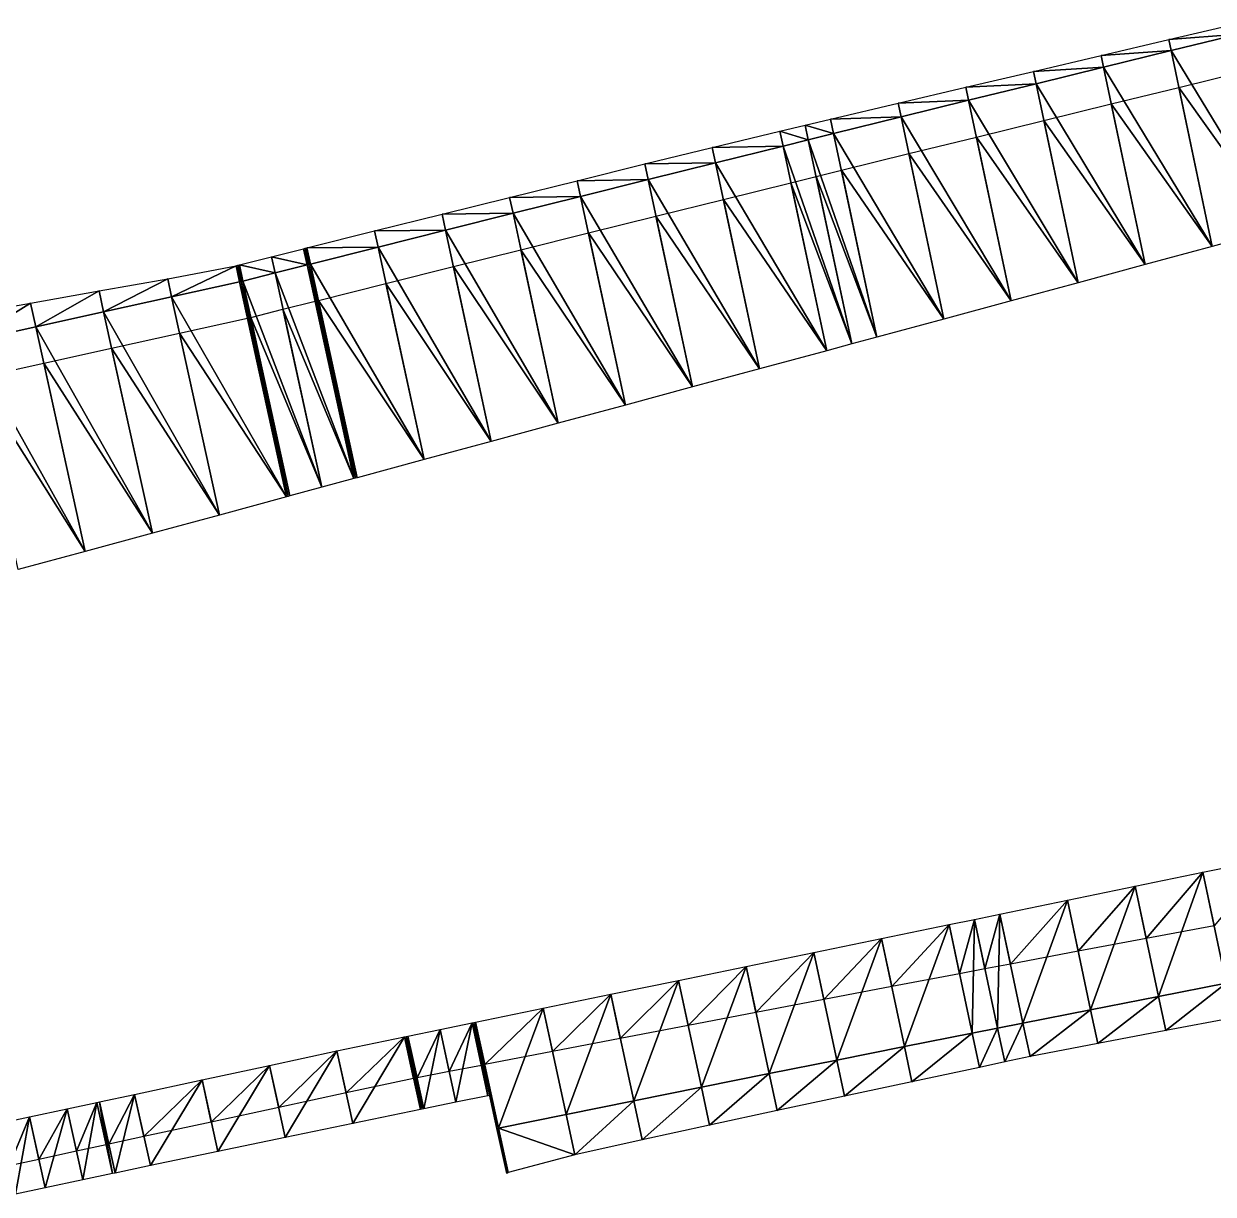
# Model space of a CAD drawing. Header units: metres. Extents: x 1882598 to 1885460, y 3171405 to 3171756.
# Drawn here: x 1883129.72 to 1883146.89, y 3171596.66 to 3171613.55 of the extents above; entities that cross this region are included whole.
import ezdxf

# ---------------------------------------------------------------- set-up
doc = ezdxf.new("R2010")
doc.units = ezdxf.units.M
doc.header["$MEASUREMENT"] = 0
doc.layers.add('Triangles surfaces projet', color=7, linetype='Continuous', true_color=0x848484)

msp = doc.modelspace()

# ---------------------------------------------------------------- linework, layer by layer
at = {"layer": 'Triangles surfaces projet'}
for points in [[(1883146.246, 3171613.322, 151.231), (1883147.222, 3171613.551, 151.224), (1883147.254, 3171613.402, 151.325), (1883146.246, 3171613.322, 151.231)], [(1883146.28, 3171613.164, 151.339), (1883145.27, 3171613.094, 151.238), (1883146.246, 3171613.322, 151.231), (1883146.28, 3171613.164, 151.339)], [(1883147.254, 3171613.402, 151.325), (1883146.28, 3171613.164, 151.339), (1883146.246, 3171613.322, 151.231), (1883147.254, 3171613.402, 151.325)], [(1883147.254, 3171613.402, 151.325), (1883147.843, 3171610.599, 151.389), (1883146.28, 3171613.164, 151.339), (1883147.254, 3171613.402, 151.325)], [(1883146.28, 3171613.164, 151.339), (1883145.306, 3171612.925, 151.353), (1883145.27, 3171613.094, 151.238), (1883146.28, 3171613.164, 151.339)], [(1883146.28, 3171613.164, 151.339), (1883146.875, 3171610.337, 151.402), (1883145.306, 3171612.925, 151.353), (1883146.28, 3171613.164, 151.339)], [(1883146.875, 3171610.337, 151.402), (1883146.28, 3171613.164, 151.339), (1883147.843, 3171610.599, 151.389), (1883146.875, 3171610.337, 151.402)], [(1883145.306, 3171612.925, 151.353), (1883144.294, 3171612.864, 151.246), (1883145.27, 3171613.094, 151.238), (1883145.306, 3171612.925, 151.353)], [(1883143.318, 3171612.634, 151.253), (1883144.294, 3171612.864, 151.246), (1883144.332, 3171612.686, 151.367), (1883143.318, 3171612.634, 151.253)], [(1883144.294, 3171612.864, 151.246), (1883145.306, 3171612.925, 151.353), (1883144.332, 3171612.686, 151.367), (1883144.294, 3171612.864, 151.246)], [(1883144.332, 3171612.686, 151.367), (1883145.306, 3171612.925, 151.353), (1883145.907, 3171610.075, 151.415), (1883144.332, 3171612.686, 151.367)], [(1883145.907, 3171610.075, 151.415), (1883145.306, 3171612.925, 151.353), (1883146.875, 3171610.337, 151.402), (1883145.907, 3171610.075, 151.415)], [(1883147.365, 3171612.87, 151.688), (1883147.843, 3171610.599, 151.739), (1883146.392, 3171612.632, 151.701), (1883147.365, 3171612.87, 151.688)], [(1883143.318, 3171612.634, 151.253), (1883143.358, 3171612.446, 151.381), (1883142.342, 3171612.404, 151.26), (1883143.318, 3171612.634, 151.253)], [(1883143.318, 3171612.634, 151.253), (1883144.332, 3171612.686, 151.367), (1883143.358, 3171612.446, 151.381), (1883143.318, 3171612.634, 151.253)], [(1883144.332, 3171612.686, 151.367), (1883144.939, 3171609.813, 151.428), (1883143.358, 3171612.446, 151.381), (1883144.332, 3171612.686, 151.367)], [(1883144.939, 3171609.813, 151.428), (1883144.332, 3171612.686, 151.367), (1883145.907, 3171610.075, 151.415), (1883144.939, 3171609.813, 151.428)], [(1883146.392, 3171612.632, 151.701), (1883146.875, 3171610.337, 151.752), (1883145.418, 3171612.394, 151.715), (1883146.392, 3171612.632, 151.701)], [(1883146.392, 3171612.632, 151.701), (1883147.843, 3171610.599, 151.739), (1883146.875, 3171610.337, 151.752), (1883146.392, 3171612.632, 151.701)], [(1883142.383, 3171612.206, 151.395), (1883142.342, 3171612.404, 151.26), (1883143.358, 3171612.446, 151.381), (1883142.383, 3171612.206, 151.395)], [(1883143.358, 3171612.446, 151.381), (1883143.971, 3171609.551, 151.441), (1883142.383, 3171612.206, 151.395), (1883143.358, 3171612.446, 151.381)], [(1883143.358, 3171612.446, 151.381), (1883144.939, 3171609.813, 151.428), (1883143.971, 3171609.551, 151.441), (1883143.358, 3171612.446, 151.381)], [(1883142.342, 3171612.404, 151.26), (1883142.383, 3171612.206, 151.395), (1883141.365, 3171612.173, 151.268), (1883142.342, 3171612.404, 151.26)], [(1883145.418, 3171612.394, 151.715), (1883145.907, 3171610.075, 151.765), (1883144.444, 3171612.156, 151.729), (1883145.418, 3171612.394, 151.715)], [(1883145.418, 3171612.394, 151.715), (1883146.875, 3171610.337, 151.752), (1883145.907, 3171610.075, 151.765), (1883145.418, 3171612.394, 151.715)], [(1883141.045, 3171611.876, 151.414), (1883140.635, 3171611.999, 151.273), (1883141, 3171612.086, 151.271), (1883141.045, 3171611.876, 151.414)], [(1883141.365, 3171612.173, 151.268), (1883141.409, 3171611.966, 151.409), (1883141, 3171612.086, 151.271), (1883141.365, 3171612.173, 151.268)], [(1883141, 3171612.086, 151.271), (1883141.409, 3171611.966, 151.409), (1883141.045, 3171611.876, 151.414), (1883141, 3171612.086, 151.271)], [(1883141.409, 3171611.966, 151.409), (1883141.365, 3171612.173, 151.268), (1883142.383, 3171612.206, 151.395), (1883141.409, 3171611.966, 151.409)], [(1883141.409, 3171611.966, 151.409), (1883142.383, 3171612.206, 151.395), (1883143.003, 3171609.289, 151.454), (1883141.409, 3171611.966, 151.409)], [(1883143.003, 3171609.289, 151.454), (1883142.383, 3171612.206, 151.395), (1883143.971, 3171609.551, 151.441), (1883143.003, 3171609.289, 151.454)], [(1883144.444, 3171612.156, 151.729), (1883144.939, 3171609.813, 151.778), (1883143.47, 3171611.916, 151.742), (1883144.444, 3171612.156, 151.729)], [(1883144.444, 3171612.156, 151.729), (1883145.907, 3171610.075, 151.765), (1883144.939, 3171609.813, 151.778), (1883144.444, 3171612.156, 151.729)], [(1883139.658, 3171611.767, 151.281), (1883140.635, 3171611.999, 151.273), (1883140.68, 3171611.785, 151.419), (1883139.658, 3171611.767, 151.281)], [(1883140.635, 3171611.999, 151.273), (1883141.045, 3171611.876, 151.414), (1883140.68, 3171611.785, 151.419), (1883140.635, 3171611.999, 151.273)], [(1883141.045, 3171611.876, 151.414), (1883141.409, 3171611.966, 151.409), (1883142.035, 3171609.027, 151.467), (1883141.045, 3171611.876, 151.414)], [(1883143.003, 3171609.289, 151.454), (1883142.035, 3171609.027, 151.467), (1883141.409, 3171611.966, 151.409), (1883143.003, 3171609.289, 151.454)], [(1883143.47, 3171611.916, 151.742), (1883143.971, 3171609.551, 151.791), (1883142.496, 3171611.677, 151.756), (1883143.47, 3171611.916, 151.742)], [(1883143.47, 3171611.916, 151.742), (1883144.939, 3171609.813, 151.778), (1883143.971, 3171609.551, 151.791), (1883143.47, 3171611.916, 151.742)], [(1883139.658, 3171611.767, 151.281), (1883139.706, 3171611.544, 151.433), (1883138.683, 3171611.527, 151.293), (1883139.658, 3171611.767, 151.281)], [(1883139.658, 3171611.767, 151.281), (1883140.68, 3171611.785, 151.419), (1883139.706, 3171611.544, 151.433), (1883139.658, 3171611.767, 151.281)], [(1883141.31, 3171608.831, 151.476), (1883139.706, 3171611.544, 151.433), (1883140.68, 3171611.785, 151.419), (1883141.31, 3171608.831, 151.476)], [(1883141.672, 3171608.929, 151.472), (1883140.68, 3171611.785, 151.419), (1883141.045, 3171611.876, 151.414), (1883141.672, 3171608.929, 151.472)], [(1883141.31, 3171608.831, 151.476), (1883140.68, 3171611.785, 151.419), (1883141.672, 3171608.929, 151.472), (1883141.31, 3171608.831, 151.476)], [(1883142.035, 3171609.027, 151.467), (1883141.672, 3171608.929, 151.472), (1883141.045, 3171611.876, 151.414), (1883142.035, 3171609.027, 151.467)], [(1883142.496, 3171611.677, 151.756), (1883143.003, 3171609.289, 151.804), (1883141.522, 3171611.437, 151.769), (1883142.496, 3171611.677, 151.756)], [(1883142.496, 3171611.677, 151.756), (1883143.971, 3171609.551, 151.791), (1883143.003, 3171609.289, 151.804), (1883142.496, 3171611.677, 151.756)], [(1883138.683, 3171611.527, 151.293), (1883138.732, 3171611.302, 151.447), (1883137.708, 3171611.286, 151.306), (1883138.683, 3171611.527, 151.293)], [(1883138.732, 3171611.302, 151.447), (1883138.683, 3171611.527, 151.293), (1883139.706, 3171611.544, 151.433), (1883138.732, 3171611.302, 151.447)], [(1883138.732, 3171611.302, 151.447), (1883139.706, 3171611.544, 151.433), (1883140.342, 3171608.57, 151.489), (1883138.732, 3171611.302, 151.447)], [(1883140.342, 3171608.57, 151.489), (1883139.706, 3171611.544, 151.433), (1883141.31, 3171608.831, 151.476), (1883140.342, 3171608.57, 151.489)], [(1883141.522, 3171611.437, 151.769), (1883142.035, 3171609.027, 151.817), (1883141.157, 3171611.347, 151.774), (1883141.522, 3171611.437, 151.769)], [(1883141.522, 3171611.437, 151.769), (1883143.003, 3171609.289, 151.804), (1883142.035, 3171609.027, 151.817), (1883141.522, 3171611.437, 151.769)], [(1883137.708, 3171611.286, 151.306), (1883137.757, 3171611.06, 151.46), (1883136.733, 3171611.045, 151.318), (1883137.708, 3171611.286, 151.306)], [(1883137.757, 3171611.06, 151.46), (1883137.708, 3171611.286, 151.306), (1883138.732, 3171611.302, 151.447), (1883137.757, 3171611.06, 151.46)], [(1883138.732, 3171611.302, 151.447), (1883139.373, 3171608.308, 151.501), (1883137.757, 3171611.06, 151.46), (1883138.732, 3171611.302, 151.447)], [(1883139.373, 3171608.308, 151.501), (1883138.732, 3171611.302, 151.447), (1883140.342, 3171608.57, 151.489), (1883139.373, 3171608.308, 151.501)], [(1883140.793, 3171611.257, 151.779), (1883141.31, 3171608.831, 151.826), (1883139.819, 3171611.016, 151.793), (1883140.793, 3171611.257, 151.779)], [(1883141.157, 3171611.347, 151.774), (1883141.672, 3171608.929, 151.822), (1883140.793, 3171611.257, 151.779), (1883141.157, 3171611.347, 151.774)], [(1883140.793, 3171611.257, 151.779), (1883141.672, 3171608.929, 151.822), (1883141.31, 3171608.831, 151.826), (1883140.793, 3171611.257, 151.779)], [(1883141.157, 3171611.347, 151.774), (1883142.035, 3171609.027, 151.817), (1883141.672, 3171608.929, 151.822), (1883141.157, 3171611.347, 151.774)], [(1883136.733, 3171611.045, 151.318), (1883136.783, 3171610.816, 151.474), (1883135.759, 3171610.803, 151.331), (1883136.733, 3171611.045, 151.318)], [(1883136.783, 3171610.816, 151.474), (1883136.733, 3171611.045, 151.318), (1883137.757, 3171611.06, 151.46), (1883136.783, 3171610.816, 151.474)], [(1883137.757, 3171611.06, 151.46), (1883138.405, 3171608.046, 151.514), (1883136.783, 3171610.816, 151.474), (1883137.757, 3171611.06, 151.46)], [(1883138.405, 3171608.046, 151.514), (1883137.757, 3171611.06, 151.46), (1883139.373, 3171608.308, 151.501), (1883138.405, 3171608.046, 151.514)], [(1883139.819, 3171611.016, 151.793), (1883140.342, 3171608.57, 151.839), (1883138.845, 3171610.775, 151.806), (1883139.819, 3171611.016, 151.793)], [(1883139.819, 3171611.016, 151.793), (1883141.31, 3171608.831, 151.826), (1883140.342, 3171608.57, 151.839), (1883139.819, 3171611.016, 151.793)], [(1883135.759, 3171610.803, 151.331), (1883135.808, 3171610.573, 151.488), (1883134.784, 3171610.56, 151.343), (1883135.759, 3171610.803, 151.331)], [(1883135.808, 3171610.573, 151.488), (1883135.759, 3171610.803, 151.331), (1883136.783, 3171610.816, 151.474), (1883135.808, 3171610.573, 151.488)], [(1883136.783, 3171610.816, 151.474), (1883137.436, 3171607.784, 151.526), (1883135.808, 3171610.573, 151.488), (1883136.783, 3171610.816, 151.474)], [(1883136.783, 3171610.816, 151.474), (1883138.405, 3171608.046, 151.514), (1883137.436, 3171607.784, 151.526), (1883136.783, 3171610.816, 151.474)], [(1883138.845, 3171610.775, 151.806), (1883139.373, 3171608.308, 151.851), (1883137.87, 3171610.533, 151.82), (1883138.845, 3171610.775, 151.806)], [(1883138.845, 3171610.775, 151.806), (1883140.342, 3171608.57, 151.839), (1883139.373, 3171608.308, 151.851), (1883138.845, 3171610.775, 151.806)], [(1883133.809, 3171610.316, 151.356), (1883134.784, 3171610.56, 151.343), (1883134.834, 3171610.328, 151.501), (1883133.809, 3171610.316, 151.356)], [(1883134.784, 3171610.56, 151.343), (1883135.808, 3171610.573, 151.488), (1883134.834, 3171610.328, 151.501), (1883134.784, 3171610.56, 151.343)], [(1883135.808, 3171610.573, 151.488), (1883136.468, 3171607.522, 151.539), (1883134.834, 3171610.328, 151.501), (1883135.808, 3171610.573, 151.488)], [(1883137.436, 3171607.784, 151.526), (1883136.468, 3171607.522, 151.539), (1883135.808, 3171610.573, 151.488), (1883137.436, 3171607.784, 151.526)], [(1883137.87, 3171610.533, 151.82), (1883138.405, 3171608.046, 151.864), (1883136.896, 3171610.29, 151.833), (1883137.87, 3171610.533, 151.82)], [(1883137.87, 3171610.533, 151.82), (1883139.373, 3171608.308, 151.851), (1883138.405, 3171608.046, 151.864), (1883137.87, 3171610.533, 151.82)], [(1883133.348, 3171609.954, 151.522), (1883132.834, 3171610.071, 151.369), (1883133.297, 3171610.188, 151.363), (1883133.348, 3171609.954, 151.522)], [(1883133.297, 3171610.188, 151.363), (1883133.76, 3171610.304, 151.357), (1883133.811, 3171610.071, 151.516), (1883133.297, 3171610.188, 151.363)], [(1883133.348, 3171609.954, 151.522), (1883133.297, 3171610.188, 151.363), (1883133.811, 3171610.071, 151.516), (1883133.348, 3171609.954, 151.522)], [(1883133.76, 3171610.304, 151.357), (1883133.785, 3171610.31, 151.356), (1883133.835, 3171610.077, 151.515), (1883133.76, 3171610.304, 151.357)], [(1883133.835, 3171610.077, 151.515), (1883133.811, 3171610.071, 151.516), (1883133.76, 3171610.304, 151.357), (1883133.835, 3171610.077, 151.515)], [(1883133.86, 3171610.083, 151.515), (1883133.785, 3171610.31, 151.356), (1883133.809, 3171610.316, 151.356), (1883133.86, 3171610.083, 151.515)], [(1883133.86, 3171610.083, 151.515), (1883133.835, 3171610.077, 151.515), (1883133.785, 3171610.31, 151.356), (1883133.86, 3171610.083, 151.515)], [(1883133.86, 3171610.083, 151.515), (1883133.809, 3171610.316, 151.356), (1883134.834, 3171610.328, 151.501), (1883133.86, 3171610.083, 151.515)], [(1883135.499, 3171607.26, 151.551), (1883133.86, 3171610.083, 151.515), (1883134.834, 3171610.328, 151.501), (1883135.499, 3171607.26, 151.551)], [(1883136.468, 3171607.522, 151.539), (1883135.499, 3171607.26, 151.551), (1883134.834, 3171610.328, 151.501), (1883136.468, 3171607.522, 151.539)], [(1883136.896, 3171610.29, 151.833), (1883137.436, 3171607.784, 151.876), (1883135.922, 3171610.047, 151.846), (1883136.896, 3171610.29, 151.833)], [(1883136.896, 3171610.29, 151.833), (1883138.405, 3171608.046, 151.864), (1883137.436, 3171607.784, 151.876), (1883136.896, 3171610.29, 151.833)], [(1883131.855, 3171609.61, 151.542), (1883131.799, 3171609.868, 151.366), (1883132.785, 3171610.059, 151.369), (1883131.855, 3171609.61, 151.542)], [(1883131.855, 3171609.61, 151.542), (1883132.785, 3171610.059, 151.369), (1883132.836, 3171609.825, 151.529), (1883131.855, 3171609.61, 151.542)], [(1883132.861, 3171609.831, 151.529), (1883132.785, 3171610.059, 151.369), (1883132.81, 3171610.065, 151.369), (1883132.861, 3171609.831, 151.529)], [(1883132.836, 3171609.825, 151.529), (1883132.785, 3171610.059, 151.369), (1883132.861, 3171609.831, 151.529), (1883132.836, 3171609.825, 151.529)], [(1883132.81, 3171610.065, 151.369), (1883132.834, 3171610.071, 151.369), (1883132.885, 3171609.837, 151.528), (1883132.81, 3171610.065, 151.369)], [(1883132.861, 3171609.831, 151.529), (1883132.81, 3171610.065, 151.369), (1883132.885, 3171609.837, 151.528), (1883132.861, 3171609.831, 151.529)], [(1883132.834, 3171610.071, 151.369), (1883133.348, 3171609.954, 151.522), (1883132.885, 3171609.837, 151.528), (1883132.834, 3171610.071, 151.369)], [(1883133.811, 3171610.071, 151.516), (1883134.483, 3171606.985, 151.564), (1883133.348, 3171609.954, 151.522), (1883133.811, 3171610.071, 151.516)], [(1883133.811, 3171610.071, 151.516), (1883133.835, 3171610.077, 151.515), (1883134.507, 3171606.991, 151.564), (1883133.811, 3171610.071, 151.516)], [(1883134.507, 3171606.991, 151.564), (1883134.483, 3171606.985, 151.564), (1883133.811, 3171610.071, 151.516), (1883134.507, 3171606.991, 151.564)], [(1883133.86, 3171610.083, 151.515), (1883134.531, 3171606.998, 151.563), (1883133.835, 3171610.077, 151.515), (1883133.86, 3171610.083, 151.515)], [(1883134.531, 3171606.998, 151.563), (1883134.507, 3171606.991, 151.564), (1883133.835, 3171610.077, 151.515), (1883134.531, 3171606.998, 151.563)], [(1883133.86, 3171610.083, 151.515), (1883135.499, 3171607.26, 151.551), (1883134.531, 3171606.998, 151.563), (1883133.86, 3171610.083, 151.515)], [(1883135.922, 3171610.047, 151.846), (1883136.468, 3171607.522, 151.889), (1883134.948, 3171609.803, 151.86), (1883135.922, 3171610.047, 151.846)], [(1883135.922, 3171610.047, 151.846), (1883137.436, 3171607.784, 151.876), (1883136.468, 3171607.522, 151.889), (1883135.922, 3171610.047, 151.846)], [(1883130.874, 3171609.393, 151.555), (1883130.808, 3171609.694, 151.35), (1883131.799, 3171609.868, 151.366), (1883130.874, 3171609.393, 151.555)], [(1883131.799, 3171609.868, 151.366), (1883131.855, 3171609.61, 151.542), (1883130.874, 3171609.393, 151.555), (1883131.799, 3171609.868, 151.366)], [(1883133.348, 3171609.954, 151.522), (1883134.022, 3171606.86, 151.57), (1883132.885, 3171609.837, 151.528), (1883133.348, 3171609.954, 151.522)], [(1883133.348, 3171609.954, 151.522), (1883134.483, 3171606.985, 151.564), (1883134.022, 3171606.86, 151.57), (1883133.348, 3171609.954, 151.522)], [(1883130.808, 3171609.694, 151.35), (1883129.893, 3171609.176, 151.568), (1883129.817, 3171609.519, 151.334), (1883130.808, 3171609.694, 151.35)], [(1883129.893, 3171609.176, 151.568), (1883130.808, 3171609.694, 151.35), (1883130.874, 3171609.393, 151.555), (1883129.893, 3171609.176, 151.568)], [(1883133.514, 3171606.723, 151.576), (1883131.855, 3171609.61, 151.542), (1883132.836, 3171609.825, 151.529), (1883133.514, 3171606.723, 151.576)], [(1883132.861, 3171609.831, 151.529), (1883133.538, 3171606.729, 151.576), (1883132.836, 3171609.825, 151.529), (1883132.861, 3171609.831, 151.529)], [(1883132.836, 3171609.825, 151.529), (1883133.538, 3171606.729, 151.576), (1883133.514, 3171606.723, 151.576), (1883132.836, 3171609.825, 151.529)], [(1883132.861, 3171609.831, 151.529), (1883132.885, 3171609.837, 151.528), (1883133.562, 3171606.736, 151.575), (1883132.861, 3171609.831, 151.529)], [(1883132.861, 3171609.831, 151.529), (1883133.562, 3171606.736, 151.575), (1883133.538, 3171606.729, 151.576), (1883132.861, 3171609.831, 151.529)], [(1883134.022, 3171606.86, 151.57), (1883133.562, 3171606.736, 151.575), (1883132.885, 3171609.837, 151.528), (1883134.022, 3171606.86, 151.57)], [(1883134.948, 3171609.803, 151.86), (1883135.499, 3171607.26, 151.901), (1883133.974, 3171609.558, 151.873), (1883134.948, 3171609.803, 151.86)], [(1883134.948, 3171609.803, 151.86), (1883136.468, 3171607.522, 151.889), (1883135.499, 3171607.26, 151.901), (1883134.948, 3171609.803, 151.86)], [(1883128.826, 3171609.344, 151.317), (1883129.817, 3171609.519, 151.334), (1883128.912, 3171608.958, 151.581), (1883128.826, 3171609.344, 151.317)], [(1883128.912, 3171608.958, 151.581), (1883129.817, 3171609.519, 151.334), (1883129.893, 3171609.176, 151.568), (1883128.912, 3171608.958, 151.581)], [(1883130.874, 3171609.393, 151.555), (1883131.855, 3171609.61, 151.542), (1883132.546, 3171606.46, 151.588), (1883130.874, 3171609.393, 151.555)], [(1883133.514, 3171606.723, 151.576), (1883132.546, 3171606.46, 151.588), (1883131.855, 3171609.61, 151.542), (1883133.514, 3171606.723, 151.576)], [(1883133.925, 3171609.546, 151.874), (1883134.483, 3171606.985, 151.914), (1883133.462, 3171609.43, 151.88), (1883133.925, 3171609.546, 151.874)], [(1883133.949, 3171609.552, 151.873), (1883134.507, 3171606.991, 151.914), (1883133.925, 3171609.546, 151.874), (1883133.949, 3171609.552, 151.873)], [(1883133.925, 3171609.546, 151.874), (1883134.507, 3171606.991, 151.914), (1883134.483, 3171606.985, 151.914), (1883133.925, 3171609.546, 151.874)], [(1883133.974, 3171609.558, 151.873), (1883134.531, 3171606.998, 151.913), (1883133.949, 3171609.552, 151.873), (1883133.974, 3171609.558, 151.873)], [(1883134.507, 3171606.991, 151.914), (1883133.949, 3171609.552, 151.873), (1883134.531, 3171606.998, 151.913), (1883134.507, 3171606.991, 151.914)], [(1883133.974, 3171609.558, 151.873), (1883135.499, 3171607.26, 151.901), (1883134.531, 3171606.998, 151.913), (1883133.974, 3171609.558, 151.873)], [(1883131.577, 3171606.198, 151.6), (1883129.893, 3171609.176, 151.568), (1883130.874, 3171609.393, 151.555), (1883131.577, 3171606.198, 151.6)], [(1883131.577, 3171606.198, 151.6), (1883130.874, 3171609.393, 151.555), (1883132.546, 3171606.46, 151.588), (1883131.577, 3171606.198, 151.6)], [(1883133.462, 3171609.43, 151.88), (1883134.022, 3171606.86, 151.92), (1883133, 3171609.313, 151.886), (1883133.462, 3171609.43, 151.88)], [(1883133.462, 3171609.43, 151.88), (1883134.483, 3171606.985, 151.914), (1883134.022, 3171606.86, 151.92), (1883133.462, 3171609.43, 151.88)], [(1883128.912, 3171608.958, 151.581), (1883129.893, 3171609.176, 151.568), (1883130.609, 3171605.935, 151.612), (1883128.912, 3171608.958, 151.581)], [(1883129.893, 3171609.176, 151.568), (1883131.577, 3171606.198, 151.6), (1883130.609, 3171605.935, 151.612), (1883129.893, 3171609.176, 151.568)], [(1883132.951, 3171609.301, 151.887), (1883133.514, 3171606.723, 151.926), (1883131.97, 3171609.085, 151.9), (1883132.951, 3171609.301, 151.887)], [(1883132.975, 3171609.307, 151.887), (1883133.538, 3171606.729, 151.926), (1883132.951, 3171609.301, 151.887), (1883132.975, 3171609.307, 151.887)], [(1883132.951, 3171609.301, 151.887), (1883133.538, 3171606.729, 151.926), (1883133.514, 3171606.723, 151.926), (1883132.951, 3171609.301, 151.887)], [(1883133, 3171609.313, 151.886), (1883133.562, 3171606.736, 151.925), (1883132.975, 3171609.307, 151.887), (1883133, 3171609.313, 151.886)], [(1883133.538, 3171606.729, 151.926), (1883132.975, 3171609.307, 151.887), (1883133.562, 3171606.736, 151.925), (1883133.538, 3171606.729, 151.926)], [(1883133, 3171609.313, 151.886), (1883134.022, 3171606.86, 151.92), (1883133.562, 3171606.736, 151.925), (1883133, 3171609.313, 151.886)], [(1883131.97, 3171609.085, 151.9), (1883132.546, 3171606.46, 151.938), (1883130.989, 3171608.87, 151.913), (1883131.97, 3171609.085, 151.9)], [(1883131.97, 3171609.085, 151.9), (1883133.514, 3171606.723, 151.926), (1883132.546, 3171606.46, 151.938), (1883131.97, 3171609.085, 151.9)], [(1883130.609, 3171605.935, 151.612), (1883129.64, 3171605.672, 151.624), (1883128.912, 3171608.958, 151.581), (1883130.609, 3171605.935, 151.612)], [(1883130.989, 3171608.87, 151.913), (1883131.577, 3171606.198, 151.95), (1883130.009, 3171608.653, 151.925), (1883130.989, 3171608.87, 151.913)], [(1883130.989, 3171608.87, 151.913), (1883132.546, 3171606.46, 151.938), (1883131.577, 3171606.198, 151.95), (1883130.989, 3171608.87, 151.913)], [(1883130.009, 3171608.653, 151.925), (1883130.609, 3171605.935, 151.962), (1883129.028, 3171608.435, 151.938), (1883130.009, 3171608.653, 151.925)], [(1883130.009, 3171608.653, 151.925), (1883131.577, 3171606.198, 151.95), (1883130.609, 3171605.935, 151.962), (1883130.009, 3171608.653, 151.925)], [(1883129.028, 3171608.435, 151.938), (1883130.609, 3171605.935, 151.962), (1883129.64, 3171605.672, 151.974), (1883129.028, 3171608.435, 151.938)], [(1883146.739, 3171601.302, 151.372), (1883147.717, 3171601.504, 151.362), (1883147.077, 3171599.703, 151.331), (1883146.739, 3171601.302, 151.372)], [(1883147.717, 3171601.504, 151.712), (1883146.902, 3171600.531, 151.702), (1883146.739, 3171601.302, 151.722), (1883147.717, 3171601.504, 151.712)], [(1883145.762, 3171601.101, 151.382), (1883146.739, 3171601.302, 151.372), (1883146.099, 3171599.511, 151.341), (1883145.762, 3171601.101, 151.382)], [(1883146.739, 3171601.302, 151.722), (1883145.922, 3171600.347, 151.713), (1883145.762, 3171601.101, 151.732), (1883146.739, 3171601.302, 151.722)], [(1883146.902, 3171600.531, 151.702), (1883145.922, 3171600.347, 151.713), (1883146.739, 3171601.302, 151.722), (1883146.902, 3171600.531, 151.702)], [(1883147.077, 3171599.703, 151.331), (1883146.099, 3171599.511, 151.341), (1883146.739, 3171601.302, 151.372), (1883147.077, 3171599.703, 151.331)], [(1883145.12, 3171599.319, 151.352), (1883144.785, 3171600.899, 151.392), (1883145.762, 3171601.101, 151.382), (1883145.12, 3171599.319, 151.352)], [(1883145.762, 3171601.101, 151.732), (1883144.941, 3171600.163, 151.723), (1883144.785, 3171600.899, 151.742), (1883145.762, 3171601.101, 151.732)], [(1883145.922, 3171600.347, 151.713), (1883144.941, 3171600.163, 151.723), (1883145.762, 3171601.101, 151.732), (1883145.922, 3171600.347, 151.713)], [(1883145.12, 3171599.319, 151.352), (1883145.762, 3171601.101, 151.382), (1883146.099, 3171599.511, 151.341), (1883145.12, 3171599.319, 151.352)], [(1883144.142, 3171599.126, 151.362), (1883143.807, 3171600.698, 151.402), (1883144.785, 3171600.899, 151.392), (1883144.142, 3171599.126, 151.362)], [(1883144.785, 3171600.899, 151.742), (1883143.961, 3171599.978, 151.734), (1883143.807, 3171600.698, 151.752), (1883144.785, 3171600.899, 151.742)], [(1883144.941, 3171600.163, 151.723), (1883143.961, 3171599.978, 151.734), (1883144.785, 3171600.899, 151.742), (1883144.941, 3171600.163, 151.723)], [(1883144.142, 3171599.126, 151.362), (1883144.785, 3171600.899, 151.392), (1883145.12, 3171599.319, 151.352), (1883144.142, 3171599.126, 151.362)], [(1883143.442, 3171600.623, 151.406), (1883143.41, 3171598.982, 151.37), (1883143.076, 3171600.548, 151.41), (1883143.442, 3171600.623, 151.406)], [(1883143.442, 3171600.623, 151.756), (1883143.227, 3171599.839, 151.742), (1883143.076, 3171600.548, 151.76), (1883143.442, 3171600.623, 151.756)], [(1883143.594, 3171599.909, 151.738), (1883143.227, 3171599.839, 151.742), (1883143.442, 3171600.623, 151.756), (1883143.594, 3171599.909, 151.738)], [(1883143.776, 3171599.054, 151.366), (1883143.41, 3171598.982, 151.37), (1883143.442, 3171600.623, 151.406), (1883143.776, 3171599.054, 151.366)], [(1883143.776, 3171599.054, 151.366), (1883143.442, 3171600.623, 151.406), (1883143.807, 3171600.698, 151.402), (1883143.776, 3171599.054, 151.366)], [(1883143.807, 3171600.698, 151.752), (1883143.594, 3171599.909, 151.738), (1883143.442, 3171600.623, 151.756), (1883143.807, 3171600.698, 151.752)], [(1883143.961, 3171599.978, 151.734), (1883143.594, 3171599.909, 151.738), (1883143.807, 3171600.698, 151.752), (1883143.961, 3171599.978, 151.734)], [(1883144.142, 3171599.126, 151.362), (1883143.776, 3171599.054, 151.366), (1883143.807, 3171600.698, 151.402), (1883144.142, 3171599.126, 151.362)], [(1883142.433, 3171598.788, 151.38), (1883142.1, 3171600.346, 151.42), (1883143.076, 3171600.548, 151.41), (1883142.433, 3171598.788, 151.38)], [(1883143.076, 3171600.548, 151.76), (1883142.248, 3171599.654, 151.752), (1883142.1, 3171600.346, 151.77), (1883143.076, 3171600.548, 151.76)], [(1883143.227, 3171599.839, 151.742), (1883142.248, 3171599.654, 151.752), (1883143.076, 3171600.548, 151.76), (1883143.227, 3171599.839, 151.742)], [(1883143.41, 3171598.982, 151.37), (1883142.433, 3171598.788, 151.38), (1883143.076, 3171600.548, 151.41), (1883143.41, 3171598.982, 151.37)], [(1883142.1, 3171600.346, 151.42), (1883141.455, 3171598.593, 151.39), (1883141.123, 3171600.145, 151.43), (1883142.1, 3171600.346, 151.42)], [(1883142.1, 3171600.346, 151.77), (1883141.268, 3171599.467, 151.762), (1883141.123, 3171600.145, 151.78), (1883142.1, 3171600.346, 151.77)], [(1883142.248, 3171599.654, 151.752), (1883141.268, 3171599.467, 151.762), (1883142.1, 3171600.346, 151.77), (1883142.248, 3171599.654, 151.752)], [(1883142.433, 3171598.788, 151.38), (1883141.455, 3171598.593, 151.39), (1883142.1, 3171600.346, 151.42), (1883142.433, 3171598.788, 151.38)], [(1883140.146, 3171599.944, 151.44), (1883141.123, 3171600.145, 151.43), (1883140.479, 3171598.398, 151.4), (1883140.146, 3171599.944, 151.44)], [(1883141.123, 3171600.145, 151.78), (1883140.289, 3171599.28, 151.773), (1883140.146, 3171599.944, 151.79), (1883141.123, 3171600.145, 151.78)], [(1883141.268, 3171599.467, 151.762), (1883140.289, 3171599.28, 151.773), (1883141.123, 3171600.145, 151.78), (1883141.268, 3171599.467, 151.762)], [(1883140.479, 3171598.398, 151.4), (1883141.123, 3171600.145, 151.43), (1883141.455, 3171598.593, 151.39), (1883140.479, 3171598.398, 151.4)], [(1883139.17, 3171599.743, 151.45), (1883140.146, 3171599.944, 151.44), (1883139.502, 3171598.202, 151.41), (1883139.17, 3171599.743, 151.45)], [(1883140.146, 3171599.944, 151.79), (1883139.31, 3171599.093, 151.783), (1883139.17, 3171599.743, 151.8), (1883140.146, 3171599.944, 151.79)], [(1883140.289, 3171599.28, 151.773), (1883139.31, 3171599.093, 151.783), (1883140.146, 3171599.944, 151.79), (1883140.289, 3171599.28, 151.773)], [(1883139.502, 3171598.202, 151.41), (1883140.146, 3171599.944, 151.44), (1883140.479, 3171598.398, 151.4), (1883139.502, 3171598.202, 151.41)], [(1883139.17, 3171599.743, 151.45), (1883138.526, 3171598.005, 151.421), (1883138.193, 3171599.542, 151.46), (1883139.17, 3171599.743, 151.45)], [(1883139.17, 3171599.743, 151.8), (1883138.331, 3171598.905, 151.794), (1883138.193, 3171599.542, 151.81), (1883139.17, 3171599.743, 151.8)], [(1883139.31, 3171599.093, 151.783), (1883138.331, 3171598.905, 151.794), (1883139.17, 3171599.743, 151.8), (1883139.31, 3171599.093, 151.783)], [(1883139.17, 3171599.743, 151.45), (1883139.502, 3171598.202, 151.41), (1883138.526, 3171598.005, 151.421), (1883139.17, 3171599.743, 151.45)], [(1883137.55, 3171597.807, 151.431), (1883137.217, 3171599.34, 151.47), (1883138.193, 3171599.542, 151.46), (1883137.55, 3171597.807, 151.431)], [(1883138.193, 3171599.542, 151.81), (1883137.353, 3171598.716, 151.804), (1883137.217, 3171599.34, 151.82), (1883138.193, 3171599.542, 151.81)], [(1883138.331, 3171598.905, 151.794), (1883137.353, 3171598.716, 151.804), (1883138.193, 3171599.542, 151.81), (1883138.331, 3171598.905, 151.794)], [(1883137.55, 3171597.807, 151.431), (1883138.193, 3171599.542, 151.46), (1883138.526, 3171598.005, 151.421), (1883137.55, 3171597.807, 151.431)], [(1883146.203, 3171599.017, 151.846), (1883146.099, 3171599.511, 151.341), (1883147.077, 3171599.703, 151.331), (1883146.203, 3171599.017, 151.846)], [(1883146.203, 3171599.017, 151.846), (1883147.077, 3171599.703, 151.331), (1883147.183, 3171599.202, 151.843), (1883146.203, 3171599.017, 151.846)], [(1883145.224, 3171598.832, 151.849), (1883145.12, 3171599.319, 151.352), (1883146.099, 3171599.511, 151.341), (1883145.224, 3171598.832, 151.849)], [(1883145.224, 3171598.832, 151.849), (1883146.099, 3171599.511, 151.341), (1883146.203, 3171599.017, 151.846), (1883145.224, 3171598.832, 151.849)], [(1883136.575, 3171597.608, 151.441), (1883136.241, 3171599.139, 151.48), (1883137.217, 3171599.34, 151.47), (1883136.575, 3171597.608, 151.441)], [(1883137.217, 3171599.34, 151.82), (1883136.375, 3171598.526, 151.815), (1883136.241, 3171599.139, 151.83), (1883137.217, 3171599.34, 151.82)], [(1883137.353, 3171598.716, 151.804), (1883136.375, 3171598.526, 151.815), (1883137.217, 3171599.34, 151.82), (1883137.353, 3171598.716, 151.804)], [(1883136.575, 3171597.608, 151.441), (1883137.217, 3171599.34, 151.47), (1883137.55, 3171597.807, 151.431), (1883136.575, 3171597.608, 151.441)], [(1883145.12, 3171599.319, 151.352), (1883144.245, 3171598.642, 151.857), (1883144.142, 3171599.126, 151.362), (1883145.12, 3171599.319, 151.352)], [(1883144.245, 3171598.642, 151.857), (1883145.12, 3171599.319, 151.352), (1883145.224, 3171598.832, 151.849), (1883144.245, 3171598.642, 151.857)], [(1883135.729, 3171599.034, 151.486), (1883135.494, 3171597.89, 151.464), (1883135.265, 3171598.938, 151.491), (1883135.729, 3171599.034, 151.486)], [(1883135.729, 3171599.034, 151.836), (1883135.397, 3171598.335, 151.825), (1883135.265, 3171598.938, 151.841), (1883135.729, 3171599.034, 151.836)], [(1883135.861, 3171598.426, 151.82), (1883135.397, 3171598.335, 151.825), (1883135.729, 3171599.034, 151.836), (1883135.861, 3171598.426, 151.82)], [(1883135.958, 3171597.984, 151.459), (1883135.494, 3171597.89, 151.464), (1883135.729, 3171599.034, 151.486), (1883135.958, 3171597.984, 151.459)], [(1883135.729, 3171599.034, 151.486), (1883136.192, 3171599.129, 151.481), (1883135.958, 3171597.984, 151.459), (1883135.729, 3171599.034, 151.486)], [(1883136.192, 3171599.129, 151.831), (1883135.861, 3171598.426, 151.82), (1883135.729, 3171599.034, 151.836), (1883136.192, 3171599.129, 151.831)], [(1883136.326, 3171598.516, 151.815), (1883135.861, 3171598.426, 151.82), (1883136.192, 3171599.129, 151.831), (1883136.326, 3171598.516, 151.815)], [(1883136.421, 3171598.078, 151.454), (1883135.958, 3171597.984, 151.459), (1883136.192, 3171599.129, 151.481), (1883136.421, 3171598.078, 151.454)], [(1883136.421, 3171598.078, 151.454), (1883136.192, 3171599.129, 151.481), (1883136.217, 3171599.134, 151.481), (1883136.421, 3171598.078, 151.454)], [(1883136.217, 3171599.134, 151.831), (1883136.326, 3171598.516, 151.815), (1883136.192, 3171599.129, 151.831), (1883136.217, 3171599.134, 151.831)], [(1883136.241, 3171599.139, 151.48), (1883136.55, 3171597.603, 151.441), (1883136.217, 3171599.134, 151.481), (1883136.241, 3171599.139, 151.48)], [(1883136.241, 3171599.139, 151.83), (1883136.35, 3171598.521, 151.815), (1883136.217, 3171599.134, 151.831), (1883136.241, 3171599.139, 151.83)], [(1883136.421, 3171598.078, 151.454), (1883136.217, 3171599.134, 151.481), (1883136.446, 3171598.083, 151.454), (1883136.421, 3171598.078, 151.454)], [(1883136.446, 3171598.083, 151.454), (1883136.217, 3171599.134, 151.481), (1883136.55, 3171597.603, 151.441), (1883136.446, 3171598.083, 151.454)], [(1883136.35, 3171598.521, 151.815), (1883136.326, 3171598.516, 151.815), (1883136.217, 3171599.134, 151.831), (1883136.35, 3171598.521, 151.815)], [(1883136.241, 3171599.139, 151.48), (1883136.575, 3171597.608, 151.441), (1883136.55, 3171597.603, 151.441), (1883136.241, 3171599.139, 151.48)], [(1883136.375, 3171598.526, 151.815), (1883136.35, 3171598.521, 151.815), (1883136.241, 3171599.139, 151.83), (1883136.375, 3171598.526, 151.815)], [(1883143.776, 3171599.054, 151.366), (1883143.516, 3171598.487, 151.875), (1883143.41, 3171598.982, 151.37), (1883143.776, 3171599.054, 151.366)], [(1883143.88, 3171598.565, 151.866), (1883143.516, 3171598.487, 151.875), (1883143.776, 3171599.054, 151.366), (1883143.88, 3171598.565, 151.866)], [(1883144.142, 3171599.126, 151.362), (1883143.88, 3171598.565, 151.866), (1883143.776, 3171599.054, 151.366), (1883144.142, 3171599.126, 151.362)], [(1883144.245, 3171598.642, 151.857), (1883143.88, 3171598.565, 151.866), (1883144.142, 3171599.126, 151.362), (1883144.245, 3171598.642, 151.857)], [(1883134.471, 3171597.678, 151.474), (1883134.242, 3171598.723, 151.501), (1883135.217, 3171598.928, 151.491), (1883134.471, 3171597.678, 151.474)], [(1883135.217, 3171598.928, 151.841), (1883134.374, 3171598.117, 151.836), (1883134.242, 3171598.723, 151.851), (1883135.217, 3171598.928, 151.841)], [(1883135.348, 3171598.326, 151.826), (1883134.374, 3171598.117, 151.836), (1883135.217, 3171598.928, 151.841), (1883135.348, 3171598.326, 151.826)], [(1883135.446, 3171597.88, 151.464), (1883134.471, 3171597.678, 151.474), (1883135.217, 3171598.928, 151.491), (1883135.446, 3171597.88, 151.464)], [(1883135.446, 3171597.88, 151.464), (1883135.217, 3171598.928, 151.491), (1883135.241, 3171598.933, 151.491), (1883135.446, 3171597.88, 151.464)], [(1883135.241, 3171598.933, 151.841), (1883135.348, 3171598.326, 151.826), (1883135.217, 3171598.928, 151.841), (1883135.241, 3171598.933, 151.841)], [(1883135.47, 3171597.885, 151.464), (1883135.241, 3171598.933, 151.491), (1883135.265, 3171598.938, 151.491), (1883135.47, 3171597.885, 151.464)], [(1883135.265, 3171598.938, 151.841), (1883135.373, 3171598.331, 151.825), (1883135.241, 3171598.933, 151.841), (1883135.265, 3171598.938, 151.841)], [(1883135.47, 3171597.885, 151.464), (1883135.446, 3171597.88, 151.464), (1883135.241, 3171598.933, 151.491), (1883135.47, 3171597.885, 151.464)], [(1883135.373, 3171598.331, 151.825), (1883135.348, 3171598.326, 151.826), (1883135.241, 3171598.933, 151.841), (1883135.373, 3171598.331, 151.825)], [(1883135.494, 3171597.89, 151.464), (1883135.47, 3171597.885, 151.464), (1883135.265, 3171598.938, 151.491), (1883135.494, 3171597.89, 151.464)], [(1883135.397, 3171598.335, 151.825), (1883135.373, 3171598.331, 151.825), (1883135.265, 3171598.938, 151.841), (1883135.397, 3171598.335, 151.825)], [(1883142.433, 3171598.788, 151.38), (1883143.41, 3171598.982, 151.37), (1883142.541, 3171598.28, 151.899), (1883142.433, 3171598.788, 151.38)], [(1883143.516, 3171598.487, 151.875), (1883142.541, 3171598.28, 151.899), (1883143.41, 3171598.982, 151.37), (1883143.516, 3171598.487, 151.875)], [(1883134.242, 3171598.723, 151.501), (1883133.496, 3171597.476, 151.484), (1883133.268, 3171598.514, 151.511), (1883134.242, 3171598.723, 151.501)], [(1883134.242, 3171598.723, 151.851), (1883133.401, 3171597.908, 151.846), (1883133.268, 3171598.514, 151.861), (1883134.242, 3171598.723, 151.851)], [(1883134.374, 3171598.117, 151.836), (1883133.401, 3171597.908, 151.846), (1883134.242, 3171598.723, 151.851), (1883134.374, 3171598.117, 151.836)], [(1883134.471, 3171597.678, 151.474), (1883133.496, 3171597.476, 151.484), (1883134.242, 3171598.723, 151.501), (1883134.471, 3171597.678, 151.474)], [(1883141.567, 3171598.072, 151.924), (1883141.455, 3171598.593, 151.39), (1883142.433, 3171598.788, 151.38), (1883141.567, 3171598.072, 151.924)], [(1883142.541, 3171598.28, 151.899), (1883141.567, 3171598.072, 151.924), (1883142.433, 3171598.788, 151.38), (1883142.541, 3171598.28, 151.899)], [(1883132.294, 3171598.305, 151.521), (1883133.268, 3171598.514, 151.511), (1883132.522, 3171597.272, 151.495), (1883132.294, 3171598.305, 151.521)], [(1883133.268, 3171598.514, 151.861), (1883132.428, 3171597.698, 151.856), (1883132.294, 3171598.305, 151.871), (1883133.268, 3171598.514, 151.861)], [(1883133.401, 3171597.908, 151.846), (1883132.428, 3171597.698, 151.856), (1883133.268, 3171598.514, 151.861), (1883133.401, 3171597.908, 151.846)], [(1883133.496, 3171597.476, 151.484), (1883132.522, 3171597.272, 151.495), (1883133.268, 3171598.514, 151.511), (1883133.496, 3171597.476, 151.484)], [(1883140.594, 3171597.863, 151.948), (1883140.479, 3171598.398, 151.4), (1883141.455, 3171598.593, 151.39), (1883140.594, 3171597.863, 151.948)], [(1883141.455, 3171598.593, 151.39), (1883141.567, 3171598.072, 151.924), (1883140.594, 3171597.863, 151.948), (1883141.455, 3171598.593, 151.39)], [(1883139.502, 3171598.202, 151.41), (1883140.479, 3171598.398, 151.4), (1883139.62, 3171597.653, 151.972), (1883139.502, 3171598.202, 151.41)], [(1883139.62, 3171597.653, 151.972), (1883140.479, 3171598.398, 151.4), (1883140.594, 3171597.863, 151.948), (1883139.62, 3171597.653, 151.972)], [(1883131.548, 3171597.068, 151.505), (1883131.32, 3171598.096, 151.531), (1883132.294, 3171598.305, 151.521), (1883131.548, 3171597.068, 151.505)], [(1883132.294, 3171598.305, 151.871), (1883131.455, 3171597.487, 151.866), (1883131.32, 3171598.096, 151.881), (1883132.294, 3171598.305, 151.871)], [(1883132.428, 3171597.698, 151.856), (1883131.455, 3171597.487, 151.866), (1883132.294, 3171598.305, 151.871), (1883132.428, 3171597.698, 151.856)], [(1883132.522, 3171597.272, 151.495), (1883131.548, 3171597.068, 151.505), (1883132.294, 3171598.305, 151.521), (1883132.522, 3171597.272, 151.495)], [(1883139.502, 3171598.202, 151.41), (1883138.647, 3171597.442, 151.996), (1883138.526, 3171598.005, 151.421), (1883139.502, 3171598.202, 151.41)], [(1883139.502, 3171598.202, 151.41), (1883139.62, 3171597.653, 151.972), (1883138.647, 3171597.442, 151.996), (1883139.502, 3171598.202, 151.41)], [(1883130.814, 3171597.988, 151.537), (1883131.32, 3171598.096, 151.531), (1883131.042, 3171596.961, 151.51), (1883130.814, 3171597.988, 151.537)], [(1883131.32, 3171598.096, 151.881), (1883130.949, 3171597.377, 151.871), (1883130.814, 3171597.988, 151.887), (1883131.32, 3171598.096, 151.881)], [(1883131.455, 3171597.487, 151.866), (1883130.949, 3171597.377, 151.871), (1883131.32, 3171598.096, 151.881), (1883131.455, 3171597.487, 151.866)], [(1883131.32, 3171598.096, 151.531), (1883131.548, 3171597.068, 151.505), (1883131.042, 3171596.961, 151.51), (1883131.32, 3171598.096, 151.531)], [(1883136.55, 3171597.603, 151.441), (1883136.691, 3171596.954, 152.106), (1883136.446, 3171598.083, 151.454), (1883136.55, 3171597.603, 151.441)], [(1883137.55, 3171597.807, 151.431), (1883138.526, 3171598.005, 151.421), (1883137.676, 3171597.226, 152.025), (1883137.55, 3171597.807, 151.431)], [(1883137.676, 3171597.226, 152.025), (1883138.526, 3171598.005, 151.421), (1883138.647, 3171597.442, 151.996), (1883137.676, 3171597.226, 152.025)], [(1883129.802, 3171597.771, 151.547), (1883130.347, 3171597.887, 151.541), (1883130.031, 3171596.747, 151.521), (1883129.802, 3171597.771, 151.547)], [(1883130.347, 3171597.887, 151.891), (1883129.939, 3171597.157, 151.881), (1883129.802, 3171597.771, 151.897), (1883130.347, 3171597.887, 151.891)], [(1883130.483, 3171597.275, 151.876), (1883129.939, 3171597.157, 151.881), (1883130.347, 3171597.887, 151.891), (1883130.483, 3171597.275, 151.876)], [(1883130.575, 3171596.862, 151.515), (1883130.031, 3171596.747, 151.521), (1883130.347, 3171597.887, 151.541), (1883130.575, 3171596.862, 151.515)], [(1883130.776, 3171597.979, 151.537), (1883130.575, 3171596.862, 151.515), (1883130.347, 3171597.887, 151.541), (1883130.776, 3171597.979, 151.537)], [(1883130.776, 3171597.979, 151.887), (1883130.483, 3171597.275, 151.876), (1883130.347, 3171597.887, 151.891), (1883130.776, 3171597.979, 151.887)], [(1883130.911, 3171597.369, 151.871), (1883130.483, 3171597.275, 151.876), (1883130.776, 3171597.979, 151.887), (1883130.911, 3171597.369, 151.871)], [(1883131.004, 3171596.953, 151.51), (1883130.575, 3171596.862, 151.515), (1883130.776, 3171597.979, 151.537), (1883131.004, 3171596.953, 151.51)], [(1883130.776, 3171597.979, 151.537), (1883130.814, 3171597.988, 151.537), (1883131.004, 3171596.953, 151.51), (1883130.776, 3171597.979, 151.537)], [(1883130.814, 3171597.988, 151.887), (1883130.911, 3171597.369, 151.871), (1883130.776, 3171597.979, 151.887), (1883130.814, 3171597.988, 151.887)], [(1883131.042, 3171596.961, 151.51), (1883131.004, 3171596.953, 151.51), (1883130.814, 3171597.988, 151.537), (1883131.042, 3171596.961, 151.51)], [(1883130.949, 3171597.377, 151.871), (1883130.911, 3171597.369, 151.871), (1883130.814, 3171597.988, 151.887), (1883130.949, 3171597.377, 151.871)], [(1883129.373, 3171597.679, 151.551), (1883129.802, 3171597.771, 151.547), (1883129.602, 3171596.656, 151.525), (1883129.373, 3171597.679, 151.551)], [(1883129.802, 3171597.771, 151.897), (1883129.511, 3171597.063, 151.886), (1883129.373, 3171597.679, 151.901), (1883129.802, 3171597.771, 151.897)], [(1883129.939, 3171597.157, 151.881), (1883129.511, 3171597.063, 151.886), (1883129.802, 3171597.771, 151.897), (1883129.939, 3171597.157, 151.881)], [(1883130.031, 3171596.747, 151.521), (1883129.602, 3171596.656, 151.525), (1883129.802, 3171597.771, 151.547), (1883130.031, 3171596.747, 151.521)], [(1883137.676, 3171597.226, 152.025), (1883136.575, 3171597.608, 151.441), (1883137.55, 3171597.807, 151.431), (1883137.676, 3171597.226, 152.025)], [(1883136.714, 3171596.968, 152.096), (1883136.55, 3171597.603, 151.441), (1883136.575, 3171597.608, 151.441), (1883136.714, 3171596.968, 152.096)], [(1883136.691, 3171596.954, 152.106), (1883136.55, 3171597.603, 151.441), (1883136.714, 3171596.968, 152.096), (1883136.691, 3171596.954, 152.106)], [(1883136.714, 3171596.968, 152.096), (1883136.575, 3171597.608, 151.441), (1883137.676, 3171597.226, 152.025), (1883136.714, 3171596.968, 152.096)]]:
    msp.add_3dface(points, dxfattribs=at)

doc.saveas('drawing.dxf')
